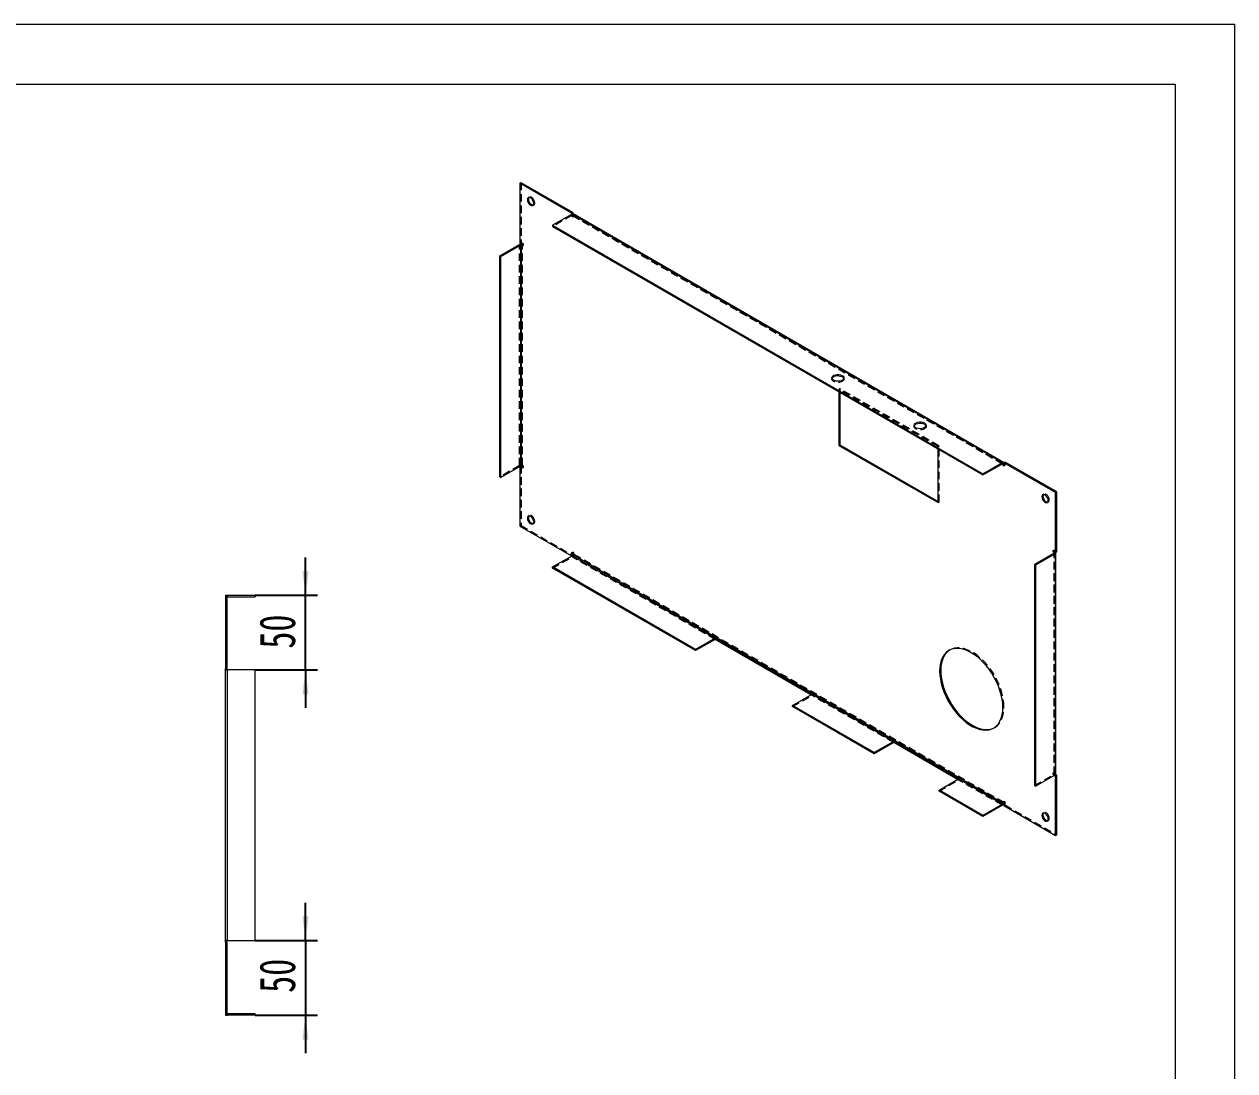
# Model space of a CAD drawing. Header units: millimetres. Extents: x 0 to 420, y 0 to 297.
# Drawn here: x 217.1 to 420.1, y 121.8 to 297.2 of the extents above; entities that cross this region are included whole.
import ezdxf

# ---------------------------------------------------------------- set-up
doc = ezdxf.new("R2010")
doc.units = ezdxf.units.MM
doc.linetypes.add('HIDDEN', pattern=[1.905, 1.27, -0.635])
doc.layers.add('10', color=7, linetype='Continuous')
doc.layers.add('A-TITLEBLOCK', color=7, linetype='Continuous', lineweight=15)
doc.styles.add('SLDTEXTSTYLE1', font='TXT', dxfattribs={"width": 0.7})
doc.dimstyles.new('SLDDIMSTYLE0', dxfattribs={"dimtxt": 6, "dimasz": 4.08, "dimexe": 0, "dimexo": 0.0625, "dimgap": 1.5, "dimtad": 2, "dimlfac": 4, "dimrnd": 1e-09, "dimzin": 12, "dimdsep": 46, "dimtxsty": 'SLDTEXTSTYLE1', "dimsah": 1, "dimcen": 0.09, "dimadec": 0, "dimazin": 3, "dimtfac": 1, "dimtmove": 0, "dimatfit": 0, "dimfxl": 0, "dimfrac": 2, "dimtolj": 1, "dimtzin": 12, "dimarcsym": 0})

# ---------------------------------------------------------------- blocks, each defined once
blk = doc.blocks.new('_D_14')
at = {"layer": '10'}
for p, q in [((264.2816909563639, 201.4898278762555), (264.2816909563639, 207.8398278762555)), ((255.8445752665407, 201.4898278762555), (266.2816909563639, 201.4898278762555)), ((264.2816909563639, 188.9898278762555), (264.2816909563639, 201.4898278762555)), ((255.8445752665407, 188.9898278762555), (266.2816909563639, 188.9898278762555)), ((264.2816909563639, 188.9898278762555), (264.2816909563639, 182.6398278762555))]:
    blk.add_line(p, q, dxfattribs=at)
for points in [[(264.2816909563639, 201.4898278762555), (264.7896909563639, 205.5698278762555), (263.7736909563639, 205.5698278762555)], [(264.2816909563639, 188.9898278762555), (263.7736909563639, 184.9098278762555), (264.7896909563639, 184.9098278762555)]]:
    blk.add_solid(points, dxfattribs=at)
at = {"layer": '10', "insert": (256.5472844013169, 192.545896986514), "char_height": 6, "attachment_point": 1, "rotation": 89.99999999999996, "style": 'SLDTEXTSTYLE1'}
blk.add_mtext('50', dxfattribs=at)
blk = doc.blocks.new('_D_15')
at = {"layer": '10'}
for p, q in [((264.281690956364, 143.6148278762555), (264.281690956364, 149.9648278762555)), ((255.8445752665407, 143.6148278762555), (266.281690956364, 143.6148278762555)), ((264.281690956364, 143.6148278762555), (264.281690956364, 131.1148278762555)), ((255.8445752665407, 131.1148278762555), (266.281690956364, 131.1148278762555)), ((264.281690956364, 131.1148278762555), (264.281690956364, 124.7648278762555))]:
    blk.add_line(p, q, dxfattribs=at)
for points in [[(264.281690956364, 143.6148278762555), (264.789690956364, 147.6948278762555), (263.773690956364, 147.6948278762555)], [(264.281690956364, 131.1148278762555), (263.773690956364, 127.0348278762555), (264.789690956364, 127.0348278762555)]]:
    blk.add_solid(points, dxfattribs=at)
at = {"layer": '10', "insert": (256.547284401317, 134.8623444904795), "char_height": 6, "attachment_point": 1, "rotation": 90.00000000000041, "style": 'SLDTEXTSTYLE1'}
blk.add_mtext('50', dxfattribs=at)

msp = doc.modelspace()

# ---------------------------------------------------------------- linework, layer by layer
at = {"color": 7, "linetype": 'Continuous', "lineweight": 15}
for p, q in [((300.4156603724242, 270.6506059225771), (300.2388836687311, 270.5485549037522)), ((300.2388836687311, 270.5485549037522), (300.2388836687311, 260.5459294592881)), ((308.9009434873605, 265.5480542091074), (300.2388836687311, 270.5485549037522)), ((309.0777201910536, 265.6501052279325), (300.4156603724242, 270.6506059225771)), ((308.9893321890588, 265.3949774789048), (305.7189634382705, 263.5070337850862)), ((308.9009434873605, 265.5480542091074), (309.0777201910536, 265.6501052279325)), ((308.9009434873605, 265.5480542091074), (308.9009434873605, 265.3439520528114)), ((308.9893321890588, 265.3949774789048), (381.1142225213874, 223.7581645545341)), ((309.0777201910536, 265.6501052279325), (309.0777201910536, 265.4284911321778)), ((381.3017072925471, 223.7767295087001), (309.1768169602186, 265.4135424330709)), ((305.7189634382705, 263.5070337850862), (377.8438537705991, 221.8702208607154)), ((305.7189634382705, 263.5070337850862), (305.7189634382705, 263.302898168423)), ((305.7189634382705, 263.302898168423), (377.8438537705991, 221.6660852440522)), ((296.8801265660963, 258.4028246393937), (300.1504953168846, 260.2907683332123)), ((297.0569062538192, 258.300771897925), (300.3272750046074, 260.1887155917436)), ((300.3272750046074, 260.1887155917436), (300.1504953168846, 260.2907683332123)), ((300.6808249855042, 260.290802167652), (300.2388836687311, 260.5459294592881)), ((300.3272750046074, 260.1887155917436), (300.3272750046074, 223.138175692727)), ((300.5040505661374, 260.1887162511003), (300.6808272698305, 260.2907672699253)), ((300.5040505661374, 223.1381763520837), (300.5040505661374, 260.1887162511003)), ((300.5040505661374, 260.1887162511003), (300.6808249855042, 260.0866665509888)), ((300.6808249855042, 260.0866665509888), (300.6808249855042, 260.290802167652)), ((296.8801265660963, 258.4028246393937), (297.0569062538192, 258.300771897925)), ((296.8801265660963, 221.3522847403771), (296.8801265660963, 258.4028246393937)), ((297.0569062538192, 221.2502319989084), (297.0569062538192, 258.300771897925)), ((353.7138356818376, 235.5960471368595), (353.7138356818376, 226.6134685915119)), ((353.8906123855307, 235.4939959993884), (353.8906123855307, 226.7155196103369)), ((353.8906123855307, 226.7155196103369), (353.7138356818376, 226.6134685915119)), ((353.7138356818376, 226.6134685915119), (370.330844470739, 217.0206736060616)), ((353.8906123855307, 226.7155196103369), (370.3308441208873, 217.2247758456768)), ((370.330844470739, 217.0206736060616), (370.330844470739, 226.0032521514092)), ((377.8438537705991, 221.8702208607154), (381.1142225213874, 223.7581645545341)), ((377.8438537705991, 221.6660852440522), (381.1142225213874, 223.5540289378708)), ((381.1142078584823, 223.5540190921533), (381.2026108732339, 223.5029851180259)), ((381.1142225213874, 223.5540289378708), (381.1142225213874, 223.7581645545341)), ((381.2026108732339, 223.5029851180259), (381.379387576927, 223.6050361368509)), ((381.2026108732339, 223.5029851180259), (381.2026108732339, 223.2988495013626)), ((381.2026108732339, 223.2988495013626), (381.379387576927, 223.4009005201877)), ((381.2026108732339, 223.2988495013626), (381.3793879267788, 223.1967982805725)), ((381.3793879267788, 223.7071388431564), (381.5561646304719, 223.8091898619814)), ((381.3793879267788, 223.1967982805725), (381.3793879267788, 223.7071388431564)), ((390.0414477454082, 218.7066381485117), (381.3793879267788, 223.7071388431564)), ((390.2182244491013, 218.8086891673367), (381.5561646304719, 223.8091898619814)), ((296.8801265660963, 221.3522847403771), (297.0569062538192, 221.2502319989084)), ((300.3272750046074, 223.138175692727), (297.0569062538192, 221.2502319989084)), ((300.2388836687311, 223.087118326945), (300.3295543197574, 223.1394613796293)), ((300.2388836687311, 223.087118326945), (300.2388836687311, 213.0844928824809)), ((300.2388836687311, 223.087118326945), (300.6808249855042, 222.831991035309)), ((300.501766383932, 223.1394614033899), (300.6808272698305, 223.0360917542455)), ((300.6808249855042, 223.0361266519722), (300.5040505661374, 223.1381763520837)), ((300.6808249855042, 222.831991035309), (300.6808249855042, 223.0361266519722)), ((377.8438537705991, 221.8702208607154), (377.8438537705991, 221.6660852440522)), ((390.2182244491013, 218.8086891673367), (390.0414477454082, 218.7066381485117)), ((390.0414477454082, 208.7040127040476), (390.0414477454082, 218.7066381485117)), ((390.2182244491013, 208.8060637228726), (390.2182244491013, 218.8086891673367)), ((300.2388836687311, 213.0844928824809), (308.9009145114022, 208.0840089153009)), ((305.7189634382705, 206.2471073804782), (308.9893321890588, 208.1350510742968)), ((309.0777205409054, 208.49228152963), (308.9009434873605, 208.5943327504201)), ((308.9009434873605, 208.5943327504201), (308.9009434873605, 208.0840256482034)), ((308.9893321890588, 208.1350510742968), (332.9425742120923, 194.3071387897885)), ((309.0777205409054, 208.2881459129667), (309.0777205409054, 208.49228152963)), ((381.2026108732339, 166.651332988596), (309.0777205409054, 208.2881459129667)), ((389.7762797058388, 208.5509043194406), (386.5059109550505, 206.662960625622)), ((389.9530593935617, 208.4488515779719), (386.6826906427734, 206.5609078841533)), ((390.0414477454082, 208.7040127040476), (389.5995064286351, 208.9591399956837)), ((389.5995064286351, 208.9591399956837), (389.5995064286351, 208.7550043790204)), ((389.5995064286351, 208.7550043790204), (389.7762831323282, 208.8570553978454)), ((389.5995064286351, 208.7550043790204), (389.7762808480019, 208.6529546789089)), ((389.7762797058388, 208.5509043194406), (389.9530593935617, 208.4488515779719)), ((389.7762808480019, 208.6529546789089), (389.953057551695, 208.7550056977339)), ((389.7762808480019, 208.6529546789089), (389.7762808480019, 208.5509036007609)), ((389.7762831323282, 208.8570888582126), (389.7762831323282, 208.8570553978454)), ((389.7762831323282, 208.8570553978454), (389.953057551695, 208.7550056977339)), ((389.9530593935617, 208.4488515779719), (389.9530593935617, 171.3983116789553)), ((390.0414477454082, 208.7040127040476), (390.2182244491013, 208.8060637228726)), ((390.0628932884696, 171.5513888130882), (390.0628932884696, 208.6019287121048)), ((329.672205461304, 192.4191950959699), (305.7189634382705, 206.2471073804782)), ((305.7189634382705, 206.042971763815), (305.7189634382705, 206.2471073804782)), ((329.672205461304, 192.2150594793067), (305.7189634382705, 206.042971763815)), ((386.6826906427734, 206.5609078841533), (386.5059109550505, 206.662960625622)), ((386.5059109550505, 206.662960625622), (386.5059109550505, 169.6124207266054)), ((386.6826906427734, 206.5609078841533), (386.6826906427734, 169.5103679851367)), ((250.8445752546661, 201.4898293365693), (250.8445752546661, 189.2398287256217)), ((250.8445752546661, 201.4898293365693), (251.0945752665405, 201.4898293365693)), ((251.0945752665405, 201.4898293365693), (251.0945752665405, 189.2398287256217)), ((251.2195752724777, 201.4898293365693), (255.8445751138036, 201.4898293365693)), ((251.2195752724777, 201.2398288299298), (251.2195752724777, 201.4898293365693)), ((251.2195752724777, 201.2398288299298), (255.8445751138036, 201.2398288299298)), ((255.8445751138036, 201.4898293365693), (255.8445751138036, 201.2398288299298)), ((332.9425742120923, 194.3071387897885), (329.672205461304, 192.4191950959699)), ((332.9425742120923, 194.1030031731253), (329.672205461304, 192.2150594793067)), ((349.2060295524485, 184.9184458657489), (332.9425742120923, 194.3071387897885)), ((332.9425742120923, 194.1030031731253), (332.9425742120923, 194.3071387897885)), ((349.0292241814898, 184.8163778171708), (332.9425742120923, 194.1030031731253)), ((329.672205461304, 192.2150594793067), (329.672205461304, 192.4191950959699)), ((251.0945752665405, 189.2398287256217), (250.8445752546661, 189.2398287256217)), ((250.8445752546661, 188.9898282189822), (250.8445752546661, 189.2398287256217)), ((250.8445752546661, 188.9898282189822), (251.2195752724777, 188.9898282189822)), ((250.8445752546661, 143.6148275335288), (250.8445752546661, 188.9898282189822)), ((251.0945752665405, 188.9898282189822), (251.0945752665405, 189.2398287256217)), ((251.2195752724777, 143.6148275335288), (251.2195752724777, 188.9898282189822)), ((255.8445751138036, 188.9898282189822), (251.2195752724777, 188.9898282189822)), ((255.8445751138036, 143.6148275335288), (255.8445751138036, 188.9898282189822)), ((345.9356608016602, 183.0305021719302), (349.2060295524485, 184.9184458657489)), ((349.2060295524485, 184.9184458657489), (362.9062242018494, 177.0094918414696)), ((359.6358554510612, 175.1215481476509), (345.9356608016602, 183.0305021719302)), ((345.9356608016602, 182.826366555267), (345.9356608016602, 183.0305021719302)), ((359.6358554510612, 174.9174125309877), (345.9356608016602, 182.826366555267)), ((362.9062242018494, 177.0094918414696), (359.6358554510612, 175.1215481476509)), ((362.9062242018494, 176.8053562248063), (359.6358554510612, 174.9174125309877)), ((373.7779892872554, 170.733355448984), (362.9062242018494, 177.0094918414696)), ((362.9062242018494, 176.8053562248063), (362.9062242018494, 177.0094918414696)), ((373.6011858919302, 170.6312862598971), (362.9062242018494, 176.8053562248063)), ((359.6358554510612, 174.9174125309877), (359.6358554510612, 175.1215481476509)), ((370.5076205364671, 168.8454117551655), (373.7779892872554, 170.733355448984)), ((373.7779892872554, 170.733355448984), (381.1142225213874, 166.498238149926)), ((386.6826906427734, 169.5103679851367), (389.9530593935617, 171.3983116789553)), ((389.864641715905, 171.3472695199594), (390.0414477454082, 171.2452015717045)), ((390.0262613592024, 171.4580705235022), (390.2182244491013, 171.3472525905295)), ((390.0414477454082, 171.2452015717045), (390.2182244491013, 171.3472525905295)), ((390.0414477454082, 161.2425761272404), (390.0414477454082, 171.2452015717045)), ((390.2182244491013, 161.3446271460654), (390.2182244491013, 171.3472525905295)), ((377.8438537705991, 164.6102944561074), (370.5076205364671, 168.8454117551655)), ((370.5076205364671, 168.6412761385022), (370.5076205364671, 168.8454117551655)), ((377.8438537705991, 164.4061588394442), (370.5076205364671, 168.6412761385022)), ((386.6826906427734, 169.5103679851367), (386.5059109550505, 169.6124207266054)), ((381.1142225213874, 166.498238149926), (377.8438537705991, 164.6102944561074)), ((381.1142225213874, 166.498238149926), (381.1142225213874, 166.2941025332628)), ((381.3793879267788, 166.7534173844691), (381.2026108732339, 166.8554686052592)), ((381.2026108732339, 166.8554686052592), (381.2026108732339, 166.651332988596)), ((381.2026108732339, 166.651332988596), (381.379387576927, 166.7533840074209)), ((381.3793879267788, 166.2430768218852), (381.3793879267788, 166.7534173844691)), ((381.1142225213874, 166.2941025332628), (377.8438537705991, 164.4061588394442)), ((377.8438537705991, 164.4061588394442), (377.8438537705991, 164.6102944561074)), ((381.3793879267788, 166.2430768218852), (390.0414477454082, 161.2425761272404)), ((390.2182244491013, 161.3446271460654), (390.0414477454082, 161.2425761272404)), ((251.2195752724777, 143.6148275335288), (250.8445752546661, 143.6148275335288)), ((250.8445752546661, 143.3648270268893), (250.8445752546661, 143.6148275335288)), ((251.0945752665405, 143.3648270268893), (250.8445752546661, 143.3648270268893)), ((250.8445752546661, 143.3648270268893), (250.8445752546661, 131.1148264159417)), ((251.0945752665405, 143.3648270268893), (251.0945752665405, 143.6148275335288)), ((251.0945752665405, 143.3648270268893), (251.0945752665405, 131.1148264159417)), ((251.2195752724777, 143.6148275335288), (255.8445751138036, 143.6148275335288)), ((250.8445752546661, 131.1148264159417), (251.0945752665405, 131.1148264159417)), ((255.8445751138036, 131.3648269225812), (251.2195752724777, 131.3648269225812)), ((251.2195752724777, 131.3648269225812), (251.2195752724777, 131.1148264159417)), ((255.8445751138036, 131.1148264159417), (251.2195752724777, 131.1148264159417)), ((255.8445751138036, 131.1148264159417), (255.8445751138036, 131.3648269225812))]:
    msp.add_line(p, q, dxfattribs=at)
at = {"color": 7, "linetype": 'HIDDEN', "lineweight": 0}
for p, q in [((300.4156603724242, 270.6506059225771), (300.4156603724242, 260.647980478113)), ((301.8084582992053, 268.2382791183817), (301.6316815955123, 268.1362280995567)), ((302.3816215444909, 266.8371540839404), (302.558398248184, 266.9392051027654)), ((308.9893321890588, 265.1908418622415), (305.7189634382705, 263.302898168423)), ((308.9009434873605, 265.3439520528114), (308.9009434873605, 265.0377136465236)), ((308.9009434873605, 265.0377136465236), (309.0777201910536, 265.1397646653485)), ((308.9009434873605, 265.0377136465236), (309.0777205409054, 264.9356624257334)), ((308.9893321890588, 265.1908418622415), (308.9893321890588, 265.3949774789048)), ((381.1142225213874, 223.5540289378708), (308.9893321890588, 265.1908418622415)), ((381.1767174459648, 223.5602172564212), (309.0518271136362, 265.197030180792)), ((309.0777201910536, 265.4284911321778), (309.0777201910536, 265.1397981257157)), ((309.0777201910536, 265.1397646653485), (309.2544972445985, 265.0377134445584)), ((309.0777205409054, 265.1397980423967), (309.2544972445985, 265.2418490612217)), ((309.0777205409054, 264.9356624257334), (309.0777205409054, 265.1397980423967)), ((309.0777205409054, 265.1397980423967), (381.1142078584823, 223.5540190921533)), ((309.0777205409054, 264.9356624257334), (309.2544972445985, 265.0377134445584)), ((309.2544972445985, 265.2418490612217), (381.379387576927, 223.6050361368509)), ((309.2544972445985, 265.0377134445584), (309.2544972445985, 265.2418490612217)), ((300.1504953168846, 223.2402284341957), (300.1504953168846, 260.2907683332123)), ((300.2388836687311, 260.5459294592881), (300.4156603724242, 260.647980478113)), ((300.8576016891973, 260.3928531864771), (300.4156603724242, 260.647980478113)), ((300.6808249855042, 260.290802167652), (300.8576016891973, 260.3928531864771)), ((300.6808249855042, 260.0866665509888), (300.8576016891973, 260.1887175698138)), ((300.6808272698305, 260.2907672699253), (300.8576016891973, 260.1887175698138)), ((300.6808272698305, 223.2402273709087), (300.6808272698305, 260.0866651136293)), ((300.8576016891973, 260.1887175698138), (300.8576016891973, 260.3928531864771)), ((352.5370586282849, 237.9432551554435), (352.5370586282849, 237.7391195387803)), ((354.5370584636645, 237.7391196338227), (354.5370584636645, 237.9432552504859)), ((353.8906123855307, 236.1057382048112), (353.7138356818376, 236.0036871859863)), ((370.330844470739, 226.410892200536), (353.7138356818376, 236.0036871859863)), ((353.7138356818376, 236.0036871859863), (353.7138356818376, 235.5960471368595)), ((370.5076211744321, 226.512943219361), (353.8906123855307, 236.1057382048112)), ((353.8906123855307, 236.1057382048112), (353.8906123855307, 235.4939959993884)), ((366.3256418044583, 229.9832755207692), (366.3256418044583, 229.7791399041059)), ((368.325641639838, 229.7791399991483), (368.325641639838, 229.9832756158116)), ((370.5076211744321, 226.512943219361), (370.330844470739, 226.410892200536)), ((370.330844470739, 226.0032521514092), (370.330844470739, 226.410892200536)), ((370.5076211744321, 217.1227246248866), (370.5076211744321, 226.512943219361)), ((381.379387576927, 223.4009005201877), (381.5561646304719, 223.2988492993975)), ((381.3793879267788, 223.1967982805725), (381.5561646304719, 223.2988492993975)), ((381.5561646304719, 223.2988492993975), (381.5561646304719, 223.8091898619814)), ((300.1504953168846, 223.2402284341957), (296.8801265660963, 221.3522847403771)), ((300.3272750046074, 223.138175692727), (300.1504953168846, 223.2402284341957)), ((300.3295543197574, 223.1394613796293), (300.4156603724242, 223.18916934577)), ((300.4156603724242, 223.18916934577), (300.501766383932, 223.1394614033899)), ((300.4156603724242, 223.18916934577), (300.4156603724242, 213.1865439013059)), ((300.5040505661374, 223.1381763520837), (300.6808272698305, 223.2402273709087)), ((300.6808249855042, 223.0361266519722), (300.8576016891973, 223.1381776707972)), ((300.6808249855042, 222.831991035309), (300.8576016891973, 222.934042054134)), ((300.8576016891973, 223.1381776707972), (300.6808272698305, 223.2402273709087)), ((300.6808272698305, 223.0360917542455), (300.8576016891973, 222.934042054134)), ((300.8576016891973, 222.934042054134), (300.8576016891973, 223.1381776707972)), ((370.3308441208873, 217.2247758456768), (370.5076211744321, 217.1227246248866)), ((388.0754865733415, 218.4373837375866), (387.8987098696485, 218.3353327187616)), ((370.5076211744321, 217.1227246248866), (370.330844470739, 217.0206736060616)), ((388.648649818627, 217.0362587031453), (388.8254265223201, 217.1383097219703)), ((300.4156603724242, 213.1865439013059), (300.2388836687311, 213.0844928824809)), ((300.4156603724242, 213.1865439013059), (309.0777201910536, 208.1860432066612)), ((301.8084582992053, 214.8569233466723), (301.6316815955123, 214.7548723278473)), ((302.3816215444909, 213.455798312231), (302.558398248184, 213.557849331056)), ((389.5995064286351, 208.9591399956837), (389.7762831323282, 209.0611910145087)), ((390.2182244491013, 208.8060637228726), (389.7762831323282, 209.0611910145087)), ((389.7762831323282, 209.0611910145087), (389.7762831323282, 208.8570888582126)), ((305.7189634382705, 206.042971763815), (308.9893321890588, 207.9309154576336)), ((308.9009145114022, 208.0840089153009), (308.9009434873605, 208.0839921878362)), ((308.9009434873605, 208.5943327504201), (309.0777201910536, 208.6963837692451)), ((308.9009434873605, 208.0839921878362), (309.0777201910536, 208.1860432066612)), ((308.9009434873605, 208.0840256482034), (308.9009434873605, 208.0839921878362)), ((308.9893321890588, 208.1350510742968), (308.9893321890588, 207.9309154576336)), ((332.9425742120923, 194.1030031731253), (308.9893321890588, 207.9309154576336)), ((309.2544972445985, 208.594332548455), (309.0777201910536, 208.6963837692451)), ((309.0777201910536, 208.6963837692451), (309.0777201910536, 208.4922816129491)), ((309.0777201910536, 208.2881459962858), (309.0777201910536, 208.1860432066612)), ((309.0777205409054, 208.49228152963), (309.2544972445985, 208.594332548455)), ((309.0777205409054, 208.2881459129667), (309.2544972445985, 208.3901969317917)), ((309.2544972445985, 208.3901969317917), (309.2544972445985, 208.594332548455)), ((381.379387576927, 166.7533840074209), (309.2544972445985, 208.3901969317917)), ((389.7762797058388, 171.500364420424), (389.7762797058388, 208.5509043194406)), ((389.8128910092863, 171.5513901347717), (389.8128910092863, 208.6019300337883)), ((389.953057551695, 208.7550056977339), (389.953057551695, 208.4488524632899)), ((372.3263920307568, 192.3348932723697), (372.1496153270637, 192.2328422535447)), ((345.9356608016602, 182.826366555267), (349.2060295524485, 184.7143102490856)), ((349.2060295524485, 184.7143102490856), (349.0292241814898, 184.8163778171708)), ((349.2060295524485, 184.7143102490856), (349.2060295524485, 184.9184458657489)), ((362.9062242018494, 176.8053562248063), (349.2060295524485, 184.7143102490856)), ((379.6490069143155, 179.2421089408062), (379.8257836180086, 179.3441599596312)), ((370.5076205364671, 168.6412761385022), (373.7779892872554, 170.5292198323208)), ((373.7779892872554, 170.5292198323208), (373.6011858919302, 170.6312862598971)), ((373.7779892872554, 170.5292198323208), (373.7779892872554, 170.733355448984)), ((381.1142225213874, 166.2941025332628), (373.7779892872554, 170.5292198323208)), ((386.5059109550505, 169.6124207266054), (389.7762797058388, 171.500364420424)), ((389.5995064286351, 171.7044644800038), (389.7762831323282, 171.8065154988288)), ((389.7762808480019, 171.6024147798923), (389.5995064286351, 171.7044644800038)), ((389.5995064286351, 171.7044644800038), (389.5995064286351, 171.5003288633406)), ((389.5995064286351, 171.5003288633406), (389.7762831323282, 171.6023798821656)), ((389.5995064286351, 171.5003288633406), (389.864641715905, 171.3472695199594)), ((389.7762797058388, 171.500364420424), (389.9530593935617, 171.3983116789553)), ((389.7762808480019, 171.6024147798923), (389.953057551695, 171.7044657987173)), ((389.953057551695, 171.7044657987173), (389.7762831323282, 171.8065154988288)), ((389.7762831323282, 171.6023798821656), (390.0262613592024, 171.4580705235022)), ((381.2026108732339, 166.8554686052592), (381.379387576927, 166.9575196240842)), ((381.5561646304719, 166.8554684032941), (381.379387576927, 166.9575196240842)), ((381.379387576927, 166.9575196240842), (381.379387576927, 166.7534174677882)), ((381.3793879267788, 166.7534173844691), (381.5561646304719, 166.8554684032941)), ((381.5561646304719, 166.3451278407101), (381.5561646304719, 166.8554684032941)), ((381.3793879267788, 166.2430768218852), (381.5561646304719, 166.3451278407101)), ((381.5561646304719, 166.3451278407101), (390.2182244491013, 161.3446271460654)), ((388.0754865733415, 165.0560279658772), (387.8987098696485, 164.9539769470522)), ((388.648649818627, 163.6549029314359), (388.8254265223201, 163.7569539502609))]:
    msp.add_line(p, q, dxfattribs=at)
at = {"color": 7, "linetype": 'Continuous', "lineweight": 15, "flags": 128}
for points in [[(302.5369827306361, 267.1805374293781), (302.5049985409724, 267.4084573241021), (302.4129076769761, 267.6458104442353), (302.2718158332298, 267.8639740086346), (302.0987424339979, 268.0366299936211), (301.9145607060053, 268.1429558419819), (301.7414873067733, 268.1701261503264), (301.600395463027, 268.1148637612675), (301.5083045990307, 267.9838364894952), (301.4763230435451, 267.7928432334404), (301.5083045990307, 267.5649248593949), (301.600395463027, 267.3275717392618), (301.7414873067733, 267.1094081748624), (301.9145607060053, 266.936752189876), (302.0987424339979, 266.8304263415151), (302.2718158332298, 266.8032560331707), (302.4129076769761, 266.8585184222296), (302.5049985409724, 266.9895456940019), (302.5369827306361, 267.1805374293781)], [(301.73063414343, 268.1689541024397), (301.6850813027238, 268.0858875083202), (301.6530997472381, 267.8948942522653), (301.6850813027238, 267.6669758782199), (301.7771721667201, 267.4296227580868), (301.9182640104664, 267.2114591936875), (302.0913374096983, 267.0388032087009), (302.2755191376909, 266.9324773603402), (302.4485925369229, 266.9053070519957), (302.4594479845925, 266.9064776625228)], [(354.244165360747, 238.3514592782647), (354.4211739750045, 238.2130036293441), (354.5196254734493, 238.0505794243537), (354.5307706807023, 237.8786195665378), (354.4536207921851, 237.7124025039686), (354.2950306799991, 237.5666974949904), (354.0690906447553, 237.4544516448036), (353.7958778151866, 237.3856379914189), (353.4996674589463, 237.3663711835242), (353.2067794597487, 237.3983630300214), (352.9432385087326, 237.4787708123353), (352.7324608022406, 237.6004501922747), (352.5931753460798, 237.7525891449276), (352.5377578379162, 237.9216697878817), (352.571133202853, 238.0926680065621), (352.6903342039734, 238.2503907960259), (352.8847714455888, 238.3808228218706), (353.1371666131253, 238.4723753250635), (353.4250942081346, 238.5169130076933), (353.7229703527078, 238.5104786363278), (354.0043271552526, 238.4536441762089), (354.244165360747, 238.3514592782647)], [(352.5528129885494, 237.8411871068654), (352.571133202853, 237.8885323898988), (352.6903342039734, 238.0462551793626), (352.8847714455888, 238.1766872052074), (353.1371666131253, 238.2682397084002), (353.4250942081346, 238.31277739103), (353.7229703527078, 238.3063430196645), (354.0043271552526, 238.2495085595456), (354.244165360747, 238.1473236616015)], [(368.0327472198314, 230.3914804039297), (368.2097564926334, 230.2530243748394), (368.308206673989, 230.0906009301883), (368.3193518812421, 229.9186410723724), (368.2422039683585, 229.7524228692943), (368.0836125390834, 229.6067186206553), (367.8576718452952, 229.4944731506382), (367.584459674271, 229.4256591170839), (367.2882506351197, 229.4063915488498), (366.9953619773776, 229.4383837755167), (366.7318197092725, 229.5187923181699), (366.5210433198695, 229.64047093777), (366.3817565466196, 229.7926106507622), (366.3263410140896, 229.9616901532073), (366.359714403393, 230.1326895123967), (366.4789167216022, 230.2904115415211), (366.6733526461286, 230.4208443277052), (366.9257497892987, 230.5123956903891), (367.2136767257634, 230.5569337531886), (367.5115522117922, 230.5504997619927), (367.7929083557924, 230.4936656820435), (368.0327472198314, 230.3914804039297)], [(366.3413948476338, 229.8812082325304), (366.359714403393, 229.9285538957334), (366.4789167216022, 230.0862759248579), (366.6733526461286, 230.216708711042), (366.9257497892987, 230.3082600737259), (367.2136767257634, 230.3527981365253), (367.5115522117922, 230.3463641453294), (367.7929083557924, 230.2895300653802), (368.0327472198314, 230.1873447872664)], [(388.8040083705943, 217.3796435692617), (388.7720268151086, 217.6075619433071), (388.6799359511123, 217.8449150634402), (388.538844107366, 218.0630786278396), (388.3657707081341, 218.2357346128261), (388.1815889801414, 218.3420604611869), (388.0085155809095, 218.3692307695313), (387.8674237371632, 218.3139683804725), (387.7753328731669, 218.1829411087001), (387.7433486835032, 217.9919493733238), (387.7753328731669, 217.7640294785999), (387.8674237371632, 217.5266763584667), (388.0085155809095, 217.3085127940674), (388.1815889801414, 217.1358568090809), (388.3657707081341, 217.0295309607201), (388.538844107366, 217.0023606523756), (388.6799359511123, 217.0576230414345), (388.7720268151086, 217.1886503132068), (388.8040083705943, 217.3796435692617)], [(387.9976597833881, 218.3680602423233), (387.95210957686, 218.2849921275251), (387.9201253871963, 218.0940003921489), (387.95210957686, 217.8660804974249), (388.0442004408563, 217.6287273772917), (388.1852922846026, 217.4105638128924), (388.3583656838345, 217.2379078279059), (388.5425474118272, 217.1315819795451), (388.7156208110591, 217.1044116712006), (388.7264736245506, 217.1055838024064)], [(302.5369827306361, 213.7991816576688), (302.5049985409724, 214.0271015523927), (302.4129076769761, 214.2644546725259), (302.2718158332298, 214.4826182369252), (302.0987424339979, 214.6552742219117), (301.9145607060053, 214.7616000702725), (301.7414873067733, 214.788770378617), (301.600395463027, 214.7335079895581), (301.5083045990307, 214.6024807177858), (301.4763230435451, 214.4114874617309), (301.5083045990307, 214.1835690876856), (301.600395463027, 213.9462159675524), (301.7414873067733, 213.7280524031531), (301.9145607060053, 213.5553964181666), (302.0987424339979, 213.4490705698057), (302.2718158332298, 213.4219002614613), (302.4129076769761, 213.4771626505202), (302.5049985409724, 213.6081899222925), (302.5369827306361, 213.7991816576688)], [(301.73063414343, 214.7875983307303), (301.6850813027238, 214.7045317366108), (301.6530997472381, 214.5135384805559), (301.6850813027238, 214.2856201065105), (301.7771721667201, 214.0482669863774), (301.9182640104664, 213.8301034219781), (302.0913374096983, 213.6574474369916), (302.2755191376909, 213.5511215886307), (302.4485925369229, 213.5239512802863), (302.4594479845925, 213.5251218908134)], [(251.2195752724777, 201.4898293365693), (251.1464163954199, 201.4826208998417), (251.0945752665402, 201.468382840321)], [(381.2026108732339, 182.6759454362939), (381.1715223041011, 183.3560191595201), (381.0786227474489, 184.0640135615826), (380.9250001188048, 184.7916275316435), (380.7124561959424, 185.5303303660556), (380.44348291128, 186.2714613867767), (380.1212307417437, 187.0063341218198), (379.7494823669875, 187.7263290792536), (379.3325947174761, 188.4230062902731), (378.8754541934587, 189.0881980814699), (378.3834213472304, 189.7141064088921), (377.8622650286811, 190.2933918260229), (377.3180938966668, 190.8192632119755), (376.7572905645588, 191.2855553325284), (376.186424672369, 191.6868025968695), (375.6121949348323, 192.0182983682636), (375.0413316768204, 192.2761573128638), (374.4805283447125, 192.4573549373559), (373.9363572126982, 192.5597701669704), (373.4152008941488, 192.5821990273882), (372.9231680479205, 192.5243797321061), (372.4660275239032, 192.3869911553325), (372.0491372402137, 192.1716436997579), (371.6773888654575, 191.8808602797932), (371.3551393300993, 191.5180504594039), (371.0861660454368, 191.0874693829126), (370.8736221225744, 190.5941645383943), (370.7199968597522, 190.0439210006412), (370.6270973031001, 189.4431861436056), (370.5960087339673, 188.7990065182728), (370.6270973031001, 188.1189320345836), (370.7199968597522, 187.4109391534469), (370.8736221225744, 186.6833229022446), (371.0861660454368, 185.9446200678325), (371.3551393300993, 185.2034890471113), (371.6773888654575, 184.4686185932097), (372.0491372402137, 183.748622875313), (372.4660275239032, 183.0519441436149), (372.9231680479205, 182.3867523524181), (373.4152008941488, 181.7608447854588), (373.9363572126982, 181.181559368328), (374.4805283447125, 180.6556864614497), (375.0413316768204, 180.1893958618225), (375.6121949348323, 179.7881485972342), (376.186424672369, 179.4566528258402), (376.7572905645588, 179.1987938814871), (377.3180938966668, 179.0175947360692), (377.8622650286811, 178.9151810273805), (378.3834213472304, 178.8927521669628), (378.8754541934587, 178.9505707017819), (379.3325947174761, 179.0879592785556), (379.7494823669875, 179.3033082548087), (380.1212307417437, 179.5940924352363), (380.44348291128, 179.9568999744842), (380.7124561959424, 180.3874810509755), (380.9250001188048, 180.8807858954937), (381.0786227474489, 181.4310317143883), (381.1715223041011, 182.0317650504981), (381.2026108732339, 182.6759454362939)], [(372.239045321396, 192.2820633239329), (372.2259139439068, 192.2736947185829), (371.8541655691506, 191.9829112986182), (371.5319160337923, 191.6201014782289), (371.2629427491299, 191.1895204017375), (371.0503988262675, 190.6962155572193), (370.8967735634453, 190.1459720194662), (370.8038740067932, 189.5452371624306), (370.7727854376603, 188.9010575370978), (370.8038740067932, 188.2209830534086), (370.8967735634453, 187.5129901722719), (371.0503988262675, 186.7853739210695), (371.2629427491299, 186.0466710866575), (371.5319160337923, 185.3055400659363), (371.8541655691506, 184.5706696120347), (372.2259139439068, 183.850673894138), (372.6428042275963, 183.1539951624399), (373.0999447516136, 182.4888033712431), (373.5919775978419, 181.8628958042838), (374.1131339163912, 181.283610387153), (374.6573050484055, 180.7577374802747), (375.2181083805135, 180.2914468806475), (375.7889716385253, 179.8901996160592), (376.3632013760621, 179.5587038446652), (376.9340672682519, 179.3008449003121), (377.4948706003598, 179.1196457548942), (378.0390417323741, 179.0172320462055), (378.5601980509235, 178.9948031857878), (379.0522308971518, 179.0526217206069), (379.5093714211691, 179.1900102973806), (379.7363532738245, 179.2949389725621)], [(388.8040083705943, 163.9982877975523), (388.7720268151086, 164.2262061715977), (388.6799359511123, 164.4635592917308), (388.538844107366, 164.6817228561301), (388.3657707081341, 164.8543788411166), (388.1815889801414, 164.9607046894775), (388.0085155809095, 164.9878749978219), (387.8674237371632, 164.932612608763), (387.7753328731669, 164.8015853369907), (387.7433486835032, 164.6105936016145), (387.7753328731669, 164.3826737068905), (387.8674237371632, 164.1453205867573), (388.0085155809095, 163.927157022358), (388.1815889801414, 163.7545010373715), (388.3657707081341, 163.6481751890107), (388.538844107366, 163.6210048806662), (388.6799359511123, 163.6762672697251), (388.7720268151086, 163.8072945414974), (388.8040083705943, 163.9982877975523)], [(387.9976597833881, 164.9867044706139), (387.95210957686, 164.9036363558157), (387.9201253871963, 164.7126446204395), (387.95210957686, 164.4847247257155), (388.0442004408563, 164.2473716055823), (388.1852922846026, 164.029208041183), (388.3583656838345, 163.8565520561965), (388.5425474118272, 163.7502262078357), (388.7156208110591, 163.7230558994912), (388.7264736245506, 163.724228030697)], [(251.0945752665402, 131.1362729121899), (251.1464163954199, 131.1220348526692), (251.2195752724777, 131.1148264159417)]]:
    msp.add_lwpolyline(points, dxfattribs=at)
at = {"color": 7, "linetype": 'HIDDEN', "lineweight": 0, "flags": 128}
for points in [[(302.7137594343292, 267.2825884482031), (302.6817752446655, 267.5105083429271), (302.5896843806692, 267.7478614630603), (302.4485925369229, 267.9660250274596), (302.2755191376909, 268.1386810124461), (302.0913374096983, 268.2450068608069), (301.9182640104664, 268.2721771691514), (301.7771721667201, 268.2169147800925), (301.73063414343, 268.1689541024397)], [(354.5213042680362, 237.8411872969503), (354.5307706807023, 237.6744839498746), (354.4536207921851, 237.5082668873054), (354.2950306799991, 237.3625618783271), (354.0690906447553, 237.2503160281404), (353.7958778151866, 237.1815023747557), (353.4996674589463, 237.1622355668609), (353.2067794597487, 237.1942274133581), (352.9432385087326, 237.274635195672), (352.7324608022406, 237.3963145756115), (352.5931753460798, 237.5484535282644), (352.5377578379162, 237.7175341712184), (352.5528129885494, 237.8411871068654)], [(368.309888102754, 229.8812072821063), (368.3193518812421, 229.7145054557091), (368.2422039683585, 229.548287252631), (368.0836125390834, 229.402583003992), (367.8576718452952, 229.290337533975), (367.584459674271, 229.2215235004206), (367.2882506351197, 229.2022559321866), (366.9953619773776, 229.2342481588534), (366.7318197092725, 229.3146567015066), (366.5210433198695, 229.4363353211068), (366.3817565466196, 229.588475034099), (366.3263410140896, 229.7575545365441), (366.3413948476338, 229.8812082325304)], [(388.9807850742873, 217.4816945880867), (388.9488035188017, 217.7096129621321), (388.8567126548054, 217.9469660822652), (388.7156208110591, 218.1651296466646), (388.5425474118272, 218.337785631651), (388.3583656838345, 218.4441114800119), (388.1852922846026, 218.4712817883564), (388.0442004408563, 218.4160193992975), (387.9976597833881, 218.3680602423233)], [(302.7137594343292, 213.9012326764937), (302.6817752446655, 214.1291525712177), (302.5896843806692, 214.3665056913509), (302.4485925369229, 214.5846692557502), (302.2755191376909, 214.7573252407367), (302.0913374096983, 214.8636510890975), (301.9182640104664, 214.890821397442), (301.7771721667201, 214.8355590083831), (301.73063414343, 214.7875983307303)], [(381.379387576927, 182.7779964551189), (381.3482990077941, 183.4580701783451), (381.2553994511421, 184.1660645804077), (381.1017768224979, 184.8936785504685), (380.8892328996355, 185.6323813848805), (380.620259614973, 186.3735124056017), (380.2980074454368, 187.1083851406448), (379.9262590706805, 187.8283800980786), (379.5093714211691, 188.5250573090981), (379.0522308971518, 189.1902491002949), (378.5601980509235, 189.8161574277171), (378.0390417323741, 190.3954428448479), (377.4948706003598, 190.9213142308005), (376.9340672682519, 191.3876063513534), (376.3632013760621, 191.7888536156946), (375.7889716385253, 192.1203493870886), (375.2181083805135, 192.3782083316888), (374.6573050484055, 192.5594059561809), (374.1131339163912, 192.6618211857954), (373.5919775978419, 192.6842500462132), (373.0999447516136, 192.6264307509311), (372.6428042275963, 192.4890421741574), (372.239045321396, 192.2820633239329)], [(379.7363532738245, 179.2949389725621), (379.9262590706805, 179.4053592736337), (380.2980074454368, 179.6961434540613), (380.620259614973, 180.0589509933091), (380.8892328996355, 180.4895320698005), (381.1017768224979, 180.9828369143187), (381.2553994511421, 181.5330827332133), (381.3482990077941, 182.1338160693231), (381.379387576927, 182.7779964551189)], [(388.9807850742873, 164.1003388163773), (388.9488035188017, 164.3282571904227), (388.8567126548054, 164.5656103105558), (388.7156208110591, 164.7837738749552), (388.5425474118272, 164.9564298599417), (388.3583656838345, 165.0627557083025), (388.1852922846026, 165.0899260166469), (388.0442004408563, 165.0346636275881), (387.9976597833881, 164.9867044706139)]]:
    msp.add_lwpolyline(points, dxfattribs=at)
at = {"color": 7, "linetype": 'HIDDEN', "lineweight": 0}
for centre, radius, start, end in [((302.387704172839, 267.2290211674728), 0.3304262203735517, 282.540229626304, 9.329720878069153), ((309.0238361951288, 265.148540288394), 0.05458891448683943, 350.7845764739469, 129.2029966967091), ((309.0679023901314, 265.260846177215), 0.1875594042688729, 354.1867790516777, 54.5006492742951), ((300.4156602672601, 222.728444821022), 0.576398228329003, 62.61022607579714, 117.3895441743032), ((388.6547398801826, 217.4281205001827), 0.3304173898170986, 282.5387818381711, 9.33116866621493), ((302.3877041728389, 213.8476653957634), 0.3304262203736078, 282.5402296263115, 9.329720878067556), ((308.6787839644579, 208.4163966698354), 0.5763091246925092, 302.6058659289063, 357.3943637127116), ((389.7569139156081, 171.5513898169094), 0.05457678002366825, 290.7833754744332, 69.21534199936352), ((389.8752196026099, 171.5326724054794), 0.1886046560346923, 5.695188648799636, 65.62517286601475), ((388.6547398801826, 164.0467647284733), 0.3304173898170986, 282.5387818381711, 9.33116866621493)]:
    msp.add_arc(centre, radius, start, end, dxfattribs=at)
at = {"color": 7, "linetype": 'Continuous', "lineweight": 15}
for centre, radius, start, end in [((309.0991777807278, 265.2416360205047), 0.1886257057598171, 65.694336365335, 125.6157796989838), ((300.4156602672601, 259.778984720039), 0.5763982283285681, 62.61022607577505, 117.3895441743266), ((300.4156634216559, 260.0181263388974), 0.1921280964746547, 62.61013165803814, 117.390295758004), ((354.018719693987, 237.6647201337425), 0.5326649169626877, 19.34716067631206, 64.96062074884917), ((367.8071371161687, 229.704589811608), 0.5328717344705842, 19.35648162403951, 64.95149382663574), ((381.217733497632, 223.6312585496273), 0.1637670793673829, 350.7861285494344, 129.2024304087675), ((381.1487265274573, 223.5117273640232), 0.05458891448690465, 350.7845764738975, 129.202996696644), ((300.415663421656, 222.967586439881), 0.1921280964744267, 62.61013165802201, 117.3902957580542), ((308.8858188239869, 208.2968765227104), 0.1921002147389619, 302.6054458224177, 357.395112450673), ((389.7569139156081, 208.601929715926), 0.05457678002364168, 290.7833754744438, 69.21534199936352), ((389.8949570171887, 208.6019282883063), 0.1637326033110021, 290.7849484775224, 69.21574092156128), ((251.2195752665405, 201.1148278762555), 0.1250000000000568, 90, 180), ((389.8752109210018, 171.5701103465706), 0.188613803509409, 294.3770776992221, 354.3035236446997), ((380.8036742967865, 166.7795837454646), 0.5763091246923948, 302.605865928903, 357.3943637127167), ((381.0107091563155, 166.6600635983395), 0.1921002147389168, 302.6054458224314, 357.3951124507068), ((251.2195752665405, 131.4898278762555), 0.125, 180, 270.0000000000008)]:
    msp.add_arc(centre, radius, start, end, dxfattribs=at)
at = {"layer": 'A-TITLEBLOCK', "linetype": 'Continuous'}
for p, q in [((0.07884356535324544, 297.2147801566395), (420.0788435653533, 297.2147801566395)), ((420.0788435653533, 0.2147801566394373), (420.0788435653533, 297.2147801566395)), ((25.06340977196131, 287.1752703760564), (410.0634097719614, 287.1752703760564)), ((410.0634097719614, 287.1752703760564), (410.0634097719615, 10.17527037605631))]:
    msp.add_line(p, q, dxfattribs=at)

# ---------------------------------------------------------------- dimensions: what is measured, and where the dimension line sits
at = {"layer": '10'}
for base, p1, p2, picture, middle in [((264.2816909563641, 201.4898278762555), (255.8445752665407, 188.9898278762555), (255.8445752665407, 201.4898278762555), '_D_14', (264.2816909563641, 195.1792304255214)), ((264.2816909563641, 131.1148278762555), (255.8445752665407, 143.6148278762555), (255.8445752665407, 131.1148278762555), '_D_15', (264.2816909563641, 137.4956779294869))]:
    dim = msp.add_linear_dim(base=base, p1=p1, p2=p2, angle=90.0000000000002, dimstyle='SLDDIMSTYLE0', dxfattribs=at)
    dim.commit()
    dim.dimension.update_dxf_attribs({"geometry": picture, "text_midpoint": middle, "dimtype": 160})

doc.saveas('drawing.dxf')
